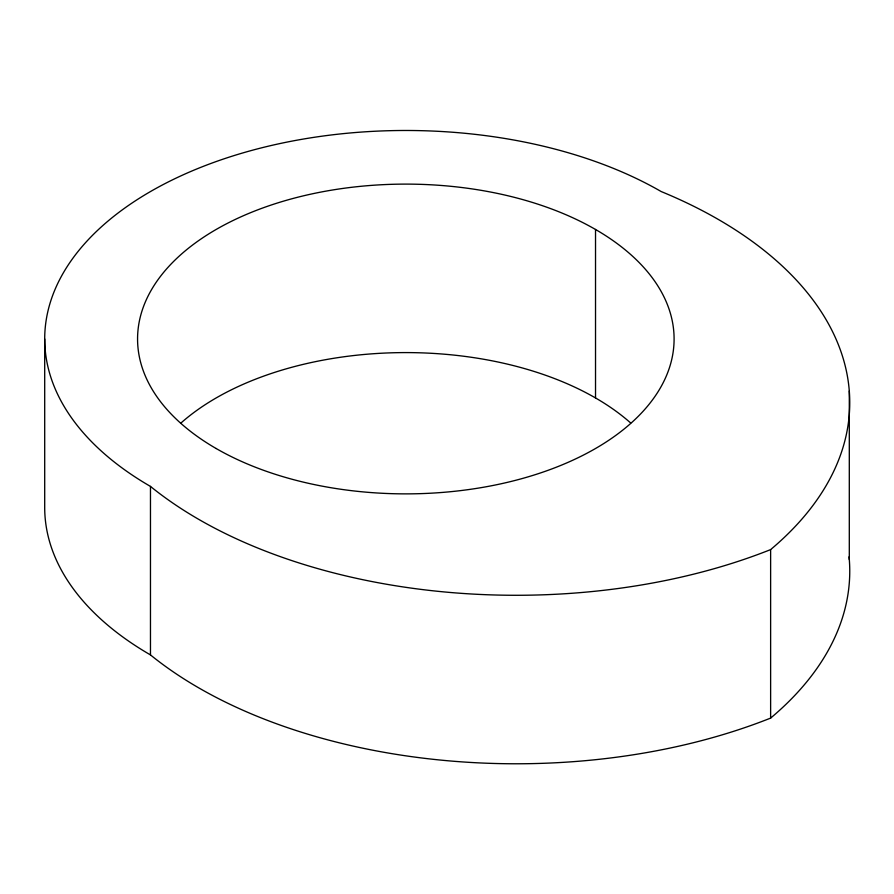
<?xml version="1.0" encoding="UTF-8"?>
<svg xmlns="http://www.w3.org/2000/svg" width="894" height="894" viewBox="0 0 894 894"><rect width="100%" height="100%" fill="white"/><g stroke="black" fill="none" stroke-linecap="round" stroke-linejoin="round"><path stroke-width="1.34" d="M849.3 390.991L849.3 559.488M150.471 654.911L150.471 486.414A361.131 208.503 0 0 1 150.471 191.551A361.131 208.503 0 0 1 661.191 191.551A448.833 259.137 0 0 1 770.628 549.598L770.628 718.094A448.833 259.137 0 0 1 150.471 654.911A361.131 208.503 0 0 1 44.7 507.479L44.7 338.982M595.527 229.467L595.527 397.964M849.065 556.806A448.833 259.137 0 0 1 770.628 718.094M770.628 549.598A448.833 259.137 0 0 1 150.471 486.414M181.001 422.985A268.267 154.885 0 0 1 630.672 422.985M216.136 448.509A268.267 154.885 0 0 0 664.957 379.067A268.267 154.885 0 0 0 336.401 189.383A268.267 154.885 0 0 0 216.136 448.509"/></g></svg>
